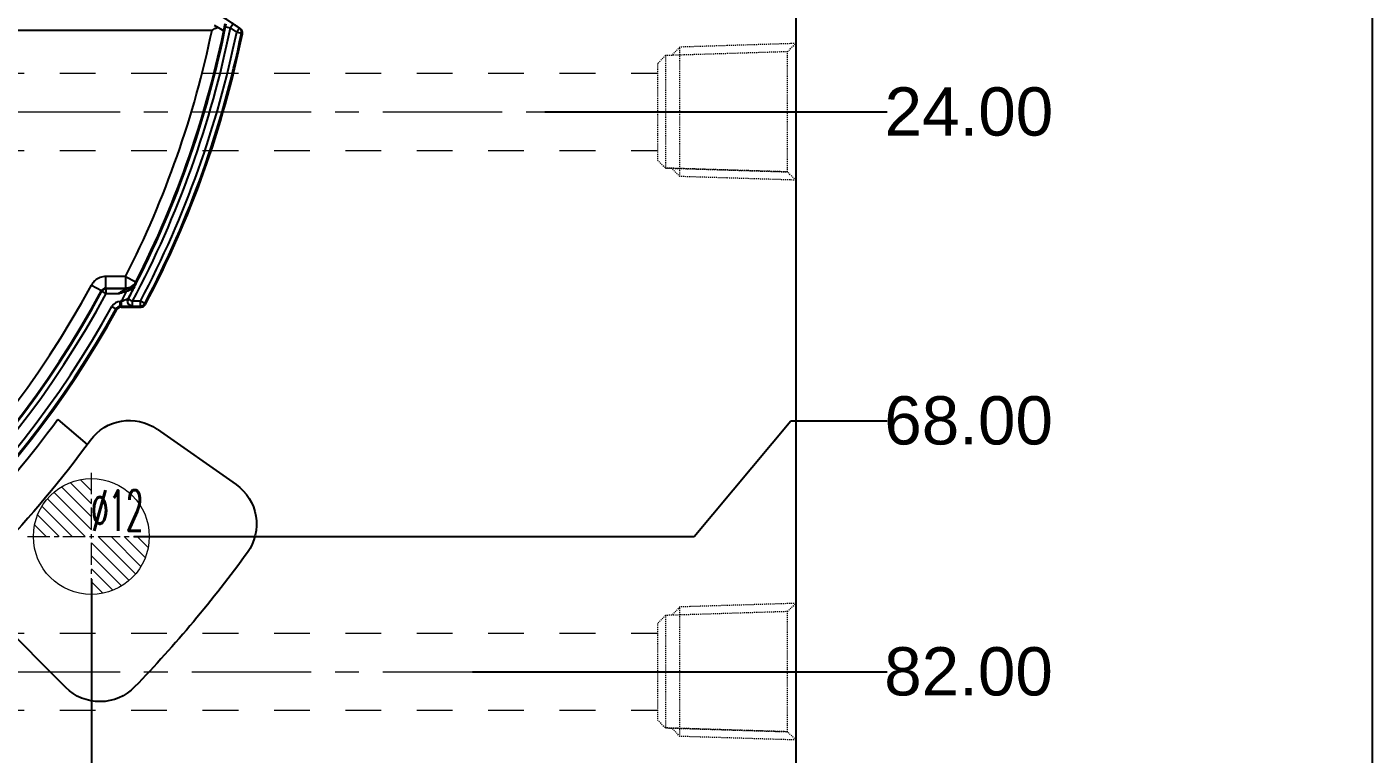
# Model space of a CAD drawing. Header units: millimetres. Extents: x 2750 to 4049, y 1371 to 1831.
# Drawn here: x 3910 to 4049.4, y 1526.8 to 1602.1 of the extents above; entities that cross this region are included whole.
import ezdxf
from ezdxf.enums import TextEntityAlignment as Align

# ---------------------------------------------------------------- set-up
doc = ezdxf.new("R2010")
doc.units = ezdxf.units.MM
doc.linetypes.add('CENTER', pattern=[0.6, 0.375, -0.075, 0.075, -0.075])
doc.linetypes.add('HIDDEN', pattern=[0.2, 0.1, -0.1])
doc.layers.add('11', color=7, linetype='Continuous')
doc.layers.add('cool', color=153, linetype='HIDDEN', lineweight=9)
doc.layers.add('epin', color=13, linetype='Continuous', lineweight=9)
doc.styles.get("Standard").update_dxf_attribs({"font": 'arial.ttf'})
doc.styles.add('TXT05', font='txt.shx', dxfattribs={"width": 0.5, "bigfont": 'gbcbig.shx'})
doc.dimstyles.get("Standard").update_dxf_attribs({"dimtxt": 0.18, "dimasz": 0.18, "dimexe": 0.18, "dimexo": 0.0625, "dimgap": 0.09, "dimtad": 0, "dimtih": 1, "dimtoh": 1, "dimzin": 0, "dimdsep": 46, "dimtxsty": 'Standard', "dimcen": 0.09, "dimadec": 0, "dimazin": 0, "dimtfac": 1, "dimtofl": 0, "dimtmove": 0, "dimatfit": 3, "dimfxl": 0, "dimtolj": 1, "dimtzin": 0, "dimarcsym": 0})

# ---------------------------------------------------------------- blocks, each defined once
blk = doc.blocks.new('4')
at = {"layer": '11', "color": 3, "linetype": 'Continuous'}
for p, q in [((-12.85, 216.65), (-13.72, 226.62)), ((12.85, 216.66), (13.72, 226.62)), ((-7, 208.13), (-7, 212.14)), ((7, 208.13), (7, 212.14))]:
    blk.add_line(p, q, dxfattribs=at)
for centre, radius, start, end in [((-8.74, 227.05), 5, 94.1093, 185), ((0.03, 105), 127.37, 85.9149, 94.1093), ((8.74, 227.05), 5, 355, 85.9149), ((-7.87, 217.09), 5, 185, 274.0301), ((7.87, 217.09), 5, 265.9963, 355), ((0.03, 105), 107.37, 85.9963, 94.0301), ((0.03, 105), 103.37, 86.1313, 93.8975)]:
    blk.add_arc(centre, radius, start, end, dxfattribs=at)
blk = doc.blocks.new('cool_jt_f12')
at = {"layer": 'cool', "ltscale": 0.3}
for p, q in [((0, 7.0785), (0.856, 6.2225)), ((0, 7.0785), (12, 6.7035)), ((0.856, 6.2225), (0.856, -6.2225)), ((13.5, 5.827375), (0.856, 6.2225)), ((0.856, 6.2225), (13.5, 5.827375)), ((12, 6.7035), (12.856, 5.8475)), ((12, 6.7035), (12, -6.7035)), ((14.327375, 5), (13.5, 5.827375)), ((13.5, -5.827375), (13.5, 5.827375)), ((14.327375, -5), (14.327375, 5)), ((13.5, -5.827375), (14.327375, -5)), ((0.856, -6.2225), (0, -7.0785)), ((0, -7.0785), (12, -6.7035)), ((0.856, -6.2225), (13.5, -5.827375)), ((12, -6.7035), (12.856, -5.8475))]:
    blk.add_line(p, q, dxfattribs=at)
blk = doc.blocks.new('*D161')
at = {"color": 4, "lineweight": -2, "transparency": 16777216}
blk.add_line((3963.69, 1593.29), (3999.15, 1593.29), dxfattribs=at)
at = {"layer": 'Defpoints', "color": 0, "transparency": 16777216}
for p in [(3829.68, 1617.29), (3963.69, 1593.29), (3999.15, 1593.29)]:
    blk.add_point(p, dxfattribs=at)
at = {"color": 6, "transparency": 16777216, "insert": (4007.62, 1593.29), "char_height": 5, "attachment_point": 5}
blk.add_mtext('\\A1;24.00', dxfattribs=at)
blk = doc.blocks.new('*D162')
at = {"color": 4, "lineweight": -2, "transparency": 16777216}
for p, q in [((3979.15, 1549.29), (3989.15, 1561.29)), ((3989.15, 1561.29), (3999.15, 1561.29)), ((3921.08, 1549.29), (3979.15, 1549.29))]:
    blk.add_line(p, q, dxfattribs=at)
at = {"layer": 'Defpoints', "color": 0, "transparency": 16777216}
for p in [(3829.68, 1617.29), (3999.15, 1561.29), (3921.08, 1549.29)]:
    blk.add_point(p, dxfattribs=at)
at = {"color": 6, "transparency": 16777216, "insert": (4007.59, 1561.29), "char_height": 5, "attachment_point": 5}
blk.add_mtext('\\A1;68.00', dxfattribs=at)
blk = doc.blocks.new('*D163')
at = {"color": 4, "lineweight": -2, "transparency": 16777216}
blk.add_line((3956.19, 1535.29), (3999.15, 1535.29), dxfattribs=at)
at = {"layer": 'Defpoints', "color": 0, "transparency": 16777216}
for p in [(3829.68, 1617.29), (3956.19, 1535.29), (3999.15, 1535.29)]:
    blk.add_point(p, dxfattribs=at)
at = {"color": 6, "transparency": 16777216, "insert": (4007.58, 1535.29), "char_height": 5, "attachment_point": 5}
blk.add_mtext('\\A1;82.00', dxfattribs=at)
blk = doc.blocks.new('*D164')
at = {"color": 4, "lineweight": -2, "transparency": 16777216}
blk.add_line((3866.08, 1509.29), (3999.15, 1509.29), dxfattribs=at)
at = {"layer": 'Defpoints', "color": 0, "transparency": 16777216}
for p in [(3829.68, 1617.29), (3866.08, 1509.29), (3999.15, 1509.29)]:
    blk.add_point(p, dxfattribs=at)
at = {"color": 6, "transparency": 16777216, "insert": (4009.29, 1509.29), "char_height": 5, "attachment_point": 5}
blk.add_mtext('\\A1;108.00', dxfattribs=at)
blk = doc.blocks.new('*D173')
at = {"color": 4, "lineweight": -2, "transparency": 16777216}
for p, q in [((3916.68, 1544.89), (3916.68, 1472.83)), ((3916.68, 1472.83), (3924.68, 1462.83)), ((3924.68, 1462.83), (3924.68, 1452.83))]:
    blk.add_line(p, q, dxfattribs=at)
at = {"layer": 'Defpoints', "color": 0, "transparency": 16777216}
for p in [(3829.68, 1617.29), (3916.68, 1544.89), (3924.68, 1452.83)]:
    blk.add_point(p, dxfattribs=at)
at = {"color": 6, "transparency": 16777216, "insert": (3924.68, 1444.39), "char_height": 5, "attachment_point": 5, "rotation": 90}
blk.add_mtext('\\A1;87.00', dxfattribs=at)
blk = doc.blocks.new('epin_ejp_12')
at = {"layer": 'epin'}
h = blk.add_hatch(dxfattribs=at)
h.set_pattern_fill('_ANSI31', color=123, scale=0.3, angle=90)
h.set_pattern_definition([(135, (-3020.1993, -1559.3419), (-0.6735192, -0.6735192), [])])
h.paths.add_polyline_path([(0, 6, 0.414214), (-6, 0), (0, 0)])
h.paths.add_polyline_path([(6, 0), (0, 0), (0, -6, 0.414214)])
at = {"layer": 'epin', "color": 1, "linetype": 'CENTER', "ltscale": 6.096}
for p, q in [((0, -6.6), (0, 6.6)), ((-6.6, 0), (6.6, 0))]:
    blk.add_line(p, q, dxfattribs=at)
at = {"layer": 'epin'}
blk.add_circle((0, 0), 6, dxfattribs=at)
at = {"layer": 'epin', "color": 6, "style": 'TXT05', "width": 0.5}
blk.add_text('%%c12', height=4.2, dxfattribs=at).set_placement((2.69, 2.7), align=Align.MIDDLE)

msp = doc.modelspace()

# ---------------------------------------------------------------- linework, layer by layer
at = {"color": 6, "linetype": 'Continuous'}
for p, q in [((3989.681, 1747.291), (3989.681, 1487.291)), ((3929.391, 1602.26), (3930.49, 1601.634)), ((3930.594, 1602.084), (3931.086, 1601.986)), ((3931.365, 1602.403), (3931.086, 1601.986)), ((3931.741, 1601.549), (3931.086, 1601.986)), ((3931.365, 1602.403), (3932.019, 1601.967)), ((3932.019, 1601.967), (3931.741, 1601.549)), ((3909.049, 1601.738), (3929.182, 1601.738)), ((3931.741, 1601.549), (3932.233, 1601.448)), ((3932.233, 1601.448), (3932.333, 1601.381)), ((3916.685, 1575.333), (3917.74, 1574.763)), ((3920.228, 1576.225), (3918.181, 1576.225)), ((3918.181, 1575.026), (3918.181, 1576.225)), ((3920.228, 1576.225), (3921.296, 1575.681)), ((3920.228, 1576.225), (3920.228, 1575.026)), ((3921.334, 1575.618), (3921.296, 1575.681)), ((3917.74, 1574.763), (3917.777, 1574.7)), ((3917.777, 1574.7), (3918.219, 1574.462)), ((3918.181, 1575.026), (3920.228, 1575.026)), ((3918.181, 1575.026), (3918.219, 1574.964)), ((3920.225, 1574.964), (3918.219, 1574.964)), ((3918.219, 1574.462), (3918.219, 1574.964)), ((3918.219, 1574.462), (3919.476, 1574.462)), ((3920.225, 1574.964), (3920.225, 1574.918)), ((3920.228, 1575.026), (3920.267, 1574.964)), ((3920.499, 1573.903), (3920.942, 1573.667)), ((3918.799, 1573.113), (3919.239, 1572.87)), ((3919.239, 1572.87), (3919.327, 1572.794)), ((3919.781, 1573.632), (3919.678, 1573.632)), ((3919.678, 1573.129), (3919.678, 1573.632)), ((3919.678, 1573.129), (3920.067, 1573.13)), ((3919.767, 1573.053), (3919.678, 1573.129)), ((3919.767, 1573.053), (3921.834, 1573.053)), ((3919.781, 1573.632), (3919.781, 1573.129)), ((3921.767, 1573.667), (3920.942, 1573.667)), ((3920.942, 1573.164), (3920.942, 1573.667)), ((3920.942, 1573.164), (3921.767, 1573.164)), ((3922.211, 1573.432), (3921.767, 1573.667)), ((3921.767, 1573.164), (3921.767, 1573.667)), ((3921.767, 1573.164), (3921.834, 1573.053)), ((3922.211, 1573.432), (3922.278, 1573.321))]:
    msp.add_line(p, q, dxfattribs=at)
msp.add_lwpolyline([(3484.136, 1831.191), (4049.404, 1831.191), (4049.404, 1370.934), (3484.136, 1370.934)], close=True)
for points in [[(3932.119, 1601.9), (3930.502, 1602.982), (3930.215, 1603.176)], [(3920.438, 1573.667), (3920.453, 1573.788), (3920.498, 1573.904)], [(3920.067, 1573.13), (3920.327, 1573.133), (3920.55, 1573.138), (3920.73, 1573.144)], [(3920.543, 1573.36), (3920.489, 1573.447), (3920.452, 1573.552), (3920.438, 1573.667)]]:
    msp.add_lwpolyline(points, dxfattribs=at)
for centre, radius, start, end in [((3829.707, 1622.321), 100.622, 28.40074, 331.59927), ((3829.707, 1622.321), 100.12, 28.40075, 331.59926), ((3829.707, 1622.321), 100.057, 28.37938, 331.62062), ((3829.707, 1622.321), 98.859, 28.37934, 331.62065), ((3829.707, 1622.321), 102.28, 186.15973, 331.08016), ((3829.707, 1622.321), 101.778, 186.19838, 331.08683), ((3829.707, 1622.321), 102.395, 189.52573, 331.07349), ((3829.707, 1622.321), 102.884, 331.92918, 348.82865), ((3829.707, 1622.321), 103.398, 331.92957, 348.65755), ((3829.707, 1622.321), 102.78, 333.01328, 348.83822), ((3931.741, 1601.549), 0.502, 348.42613, 56.29529), ((3931.84, 1601.482), 0.503, 348.48429, 56.34261), ((3829.707, 1622.321), 101.582, 333.01328, 348.30961), ((3829.707, 1622.321), 104.126, 332.14316, 348.49268), ((3829.707, 1622.321), 104.628, 332.14316, 348.49268), ((3829.707, 1622.321), 104.74, 332.10638, 348.46766), ((3920.226, 1576.228), 1.202, 270.10343, 332.90976), ((3920.265, 1576.165), 1.202, 270.10347, 332.88806), ((3918.179, 1574.528), 0.498, 89.74519, 151.86459), ((3918.219, 1574.46), 0.503, 90.10036, 151.50946), ((3829.707, 1622.321), 102.391, 331.60651, 332.30309), ((3920.94, 1573.668), 0.5, 151.91366, 180.12201), ((3827.361, 1623.564), 105.551, 331.93365, 332.72295), ((3919.679, 1572.625), 1.006, 90.04724, 151.0141), ((3919.767, 1572.551), 0.502, 89.98669, 151.06003), ((3921.767, 1573.667), 0.503, 270.04193, 332.08505), ((3921.834, 1573.555), 0.502, 269.99262, 332.12102)]:
    msp.add_arc(centre, radius, start, end, dxfattribs=at)
for points, knots in [([(3929.182, 1601.738), (3929.249, 1601.776), (3929.38, 1601.849), (3929.572, 1601.954), (3929.697, 1602.02), (3929.758, 1602.051)], [0, 0, 0, 0, 0.3525726, 0.6880419, 1, 1, 1, 1]), ([(3932.118, 1601.9), (3931.996, 1601.982), (3931.761, 1602.139), (3931.422, 1602.364), (3931.113, 1602.57), (3930.832, 1602.757), (3930.581, 1602.925), (3930.424, 1603.03), (3930.35, 1603.079)], [0, 0, 0, 0, 0.2077809, 0.3991562, 0.5741127, 0.7326541, 0.8747704, 1, 1, 1, 1]), ([(3917.31, 1575.985), (3917.223, 1575.933), (3917.057, 1575.813), (3916.846, 1575.592), (3916.733, 1575.422), (3916.685, 1575.333)], [0, 0, 0, 0, 0.3341137, 0.6674398, 1, 1, 1, 1]), ([(3918.181, 1576.225), (3918.08, 1576.225), (3917.877, 1576.207), (3917.582, 1576.126), (3917.398, 1576.037), (3917.31, 1575.985)], [0, 0, 0, 0, 0.3325437, 0.6658747, 1, 1, 1, 1]), ([(3921.292, 1575.463), (3921.244, 1575.374), (3921.115, 1575.208), (3920.856, 1575.026), (3920.549, 1574.924), (3920.332, 1574.911), (3920.225, 1574.918)], [0, 0, 0, 0, 0.2418573, 0.4893501, 0.7444163, 1, 1, 1, 1]), ([(3921.208, 1575.26), (3921.219, 1575.286), (3921.24, 1575.334), (3921.268, 1575.402), (3921.285, 1575.444), (3921.292, 1575.463)], [0, 0, 0, 0, 0.3810363, 0.7138887, 1, 1, 1, 1]), ([(3921.334, 1575.618), (3921.337, 1575.613), (3921.335, 1575.595), (3921.328, 1575.565), (3921.313, 1575.519), (3921.3, 1575.483), (3921.292, 1575.463)], [0, 0, 0, 0, 0.1007988, 0.2995399, 0.5995252, 1, 1, 1, 1]), ([(3920.225, 1574.918), (3920.162, 1574.879), (3920.018, 1574.774), (3919.765, 1574.626), (3919.578, 1574.515), (3919.476, 1574.462)], [0, 0, 0, 0, 0.2555037, 0.6059166, 1, 1, 1, 1]), ([(3919.476, 1574.462), (3919.588, 1574.488), (3919.797, 1574.546), (3920.096, 1574.629), (3920.28, 1574.695), (3920.367, 1574.73)], [0, 0, 0, 0, 0.3708919, 0.6994357, 1, 1, 1, 1]), ([(3920.497, 1573.903), (3920.487, 1573.883), (3920.382, 1573.864), (3920.254, 1573.794), (3920.03, 1573.717), (3919.877, 1573.664), (3919.781, 1573.632)], [0, 0, 0, 0, 0.0885999, 0.3600166, 0.6055604, 1, 1, 1, 1]), ([(3920.267, 1574.964), (3920.275, 1574.961), (3920.254, 1574.927), (3920.237, 1574.924), (3920.225, 1574.918)], [0, 0, 0, 0, 0.3988943, 1, 1, 1, 1]), ([(3920.367, 1574.73), (3920.468, 1574.772), (3920.684, 1574.836), (3920.988, 1574.992), (3921.151, 1575.162), (3921.208, 1575.26)], [0, 0, 0, 0, 0.3244044, 0.6646519, 1, 1, 1, 1]), ([(3919.678, 1573.129), (3919.59, 1573.129), (3919.412, 1573.079), (3919.281, 1572.947), (3919.239, 1572.87)], [0, 0, 0, 0, 0.5001982, 1, 1, 1, 1]), ([(3920.947, 1573.164), (3920.916, 1573.152), (3920.802, 1573.152), (3920.578, 1573.135), (3920.221, 1573.132), (3919.943, 1573.13), (3919.781, 1573.129)], [0, 0, 0, 0, 0.0868348, 0.2840275, 0.5853054, 1, 1, 1, 1]), ([(3920.942, 1573.164), (3920.897, 1573.165), (3920.803, 1573.178), (3920.672, 1573.236), (3920.564, 1573.329), (3920.489, 1573.442), (3920.449, 1573.557), (3920.44, 1573.632), (3920.44, 1573.667)], [0, 0, 0, 0, 0.1739729, 0.3571495, 0.5391819, 0.7109192, 0.8692754, 1, 1, 1, 1])]:
    msp.add_open_spline(points, degree=3, knots=knots, dxfattribs=at)
at = {"layer": 'cool', "ltscale": 37}
for p, q in [((3684.011, 1597.29), (3975.351, 1597.29)), ((3684.011, 1589.29), (3975.351, 1589.29)), ((3684.011, 1539.29), (3975.351, 1539.29)), ((3684.011, 1531.29), (3975.351, 1531.29))]:
    msp.add_line(p, q, dxfattribs=at)
at = {"layer": 'cool', "color": 1, "linetype": 'CENTER', "ltscale": 33}
for p, q in [((3669.681, 1593.29), (3989.681, 1593.29)), ((3669.681, 1535.29), (3989.681, 1535.29))]:
    msp.add_line(p, q, dxfattribs=at)

# ---------------------------------------------------------------- block references
at = {"xscale": -1, "rotation": 230.0000000000094}
msp.add_blockref('4', (3749.253, 1689.825), dxfattribs=at)
at = {"layer": 'cool', "ltscale": 0.932966, "rotation": 180}
for p in [(3989.681, 1593.29), (3989.681, 1535.29)]:
    msp.add_blockref('cool_jt_f12', p, dxfattribs=at)
at = {"layer": 'epin'}
msp.add_blockref('epin_ejp_12', (3916.677, 1549.291), dxfattribs=at)

# ---------------------------------------------------------------- dimensions: what is measured, and where the dimension line sits
for feature_location, offset, dtype, picture, middle in [((3963.692, 1593.29), (35.459, 0), 0, '*D161', (4007.622, 1593.29)), ((3921.077, 1549.291), (78.074, 11.999), 0, '*D162', (4007.593, 1561.29)), ((3956.19, 1535.29), (42.962, 0), 0, '*D163', (4007.583, 1535.29)), ((3866.081, 1509.29), (133.07, 0), 0, '*D164', (4009.286, 1509.29)), ((3916.677, 1544.891), (8, -92.065), 1, '*D173', (3924.677, 1444.395))]:
    dim = msp.add_ordinate_dim(feature_location=feature_location, offset=offset, dtype=dtype, origin=(3829.681, 1617.29), dimstyle='Standard', override={"dimtxt": 5, "dimasz": 5, "dimexe": 0, "dimexo": 0, "dimgap": 0, "dimtih": 0, "dimtoh": 0, "dimzin": 0, "dimcen": 0, "dimclrd": 4, "dimclre": 4, "dimclrt": 6, "dimadec": 2, "dimtp": 0, "dimtm": 0, "dimtzin": 0})
    dim.commit()
    dim.dimension.update_dxf_attribs({"geometry": picture, "text_midpoint": middle})

doc.saveas('drawing.dxf')
